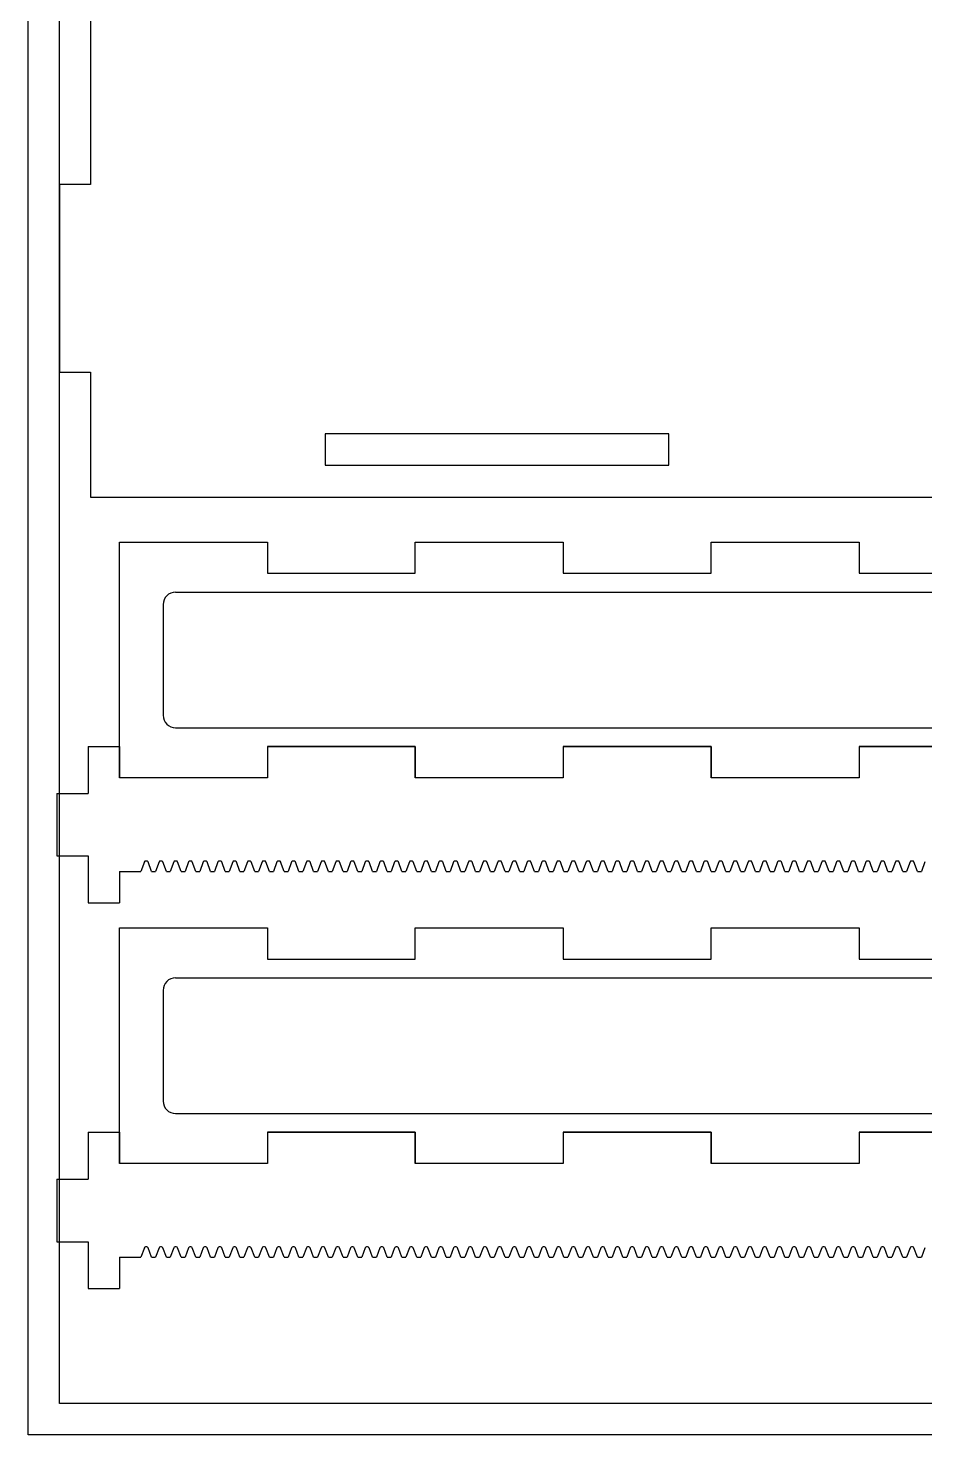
# Model space of a CAD drawing. Header units: millimetres. Extents: x 25309 to 26209, y 213925 to 214828.
# Drawn here: x 25308.6 to 25452, y 213924.8 to 214149.8 of the extents above; entities that cross this region are included whole.
import ezdxf

# ---------------------------------------------------------------- set-up
doc = ezdxf.new("R2010")
doc.units = ezdxf.units.MM

msp = doc.modelspace()

# ---------------------------------------------------------------- linework, layer by layer
at = {"color": 242, "linetype": 'Continuous', "lineweight": 25}
for p, q in [((25318.56, 214169.78), (25318.56, 214124.78)), ((25318.56, 214124.78), (25313.56, 214124.78)), ((25313.56, 214124.78), (25313.56, 214094.78)), ((25313.56, 214094.78), (25318.56, 214094.78)), ((25318.56, 214094.78), (25318.56, 214074.78)), ((25356.06, 214084.88), (25356.06, 214079.88)), ((25411.06, 214084.88), (25356.06, 214084.88)), ((25411.06, 214079.88), (25411.06, 214084.88)), ((25356.06, 214079.88), (25411.06, 214079.88)), ((25318.56, 214074.78), (25558.56, 214074.78)), ((25323.16, 214067.58), (25346.83, 214067.58)), ((25323.16, 214029.88), (25323.16, 214067.58)), ((25346.83, 214067.58), (25346.83, 214062.58)), ((25370.49, 214067.58), (25394.16, 214067.58)), ((25370.49, 214062.58), (25370.49, 214067.58)), ((25394.16, 214067.58), (25394.16, 214062.58)), ((25417.83, 214067.58), (25441.49, 214067.58)), ((25417.83, 214062.58), (25417.83, 214067.58)), ((25441.49, 214067.58), (25441.49, 214062.58)), ((25346.83, 214062.58), (25370.49, 214062.58)), ((25394.16, 214062.58), (25417.83, 214062.58)), ((25441.49, 214062.58), (25465.16, 214062.58)), ((25332.16, 214059.58), (25574.1, 214059.58)), ((25330.16, 214057.58), (25330.16, 214039.88)), ((25332.16, 214037.88), (25574.1, 214037.88)), ((25318.16, 214034.88), (25318.16, 214027.38)), ((25318.16, 214034.88), (25323.16, 214034.88)), ((25323.16, 214034.88), (25323.16, 214029.88)), ((25346.83, 214034.88), (25346.83, 214029.88)), ((25370.49, 214034.88), (25346.83, 214034.88)), ((25346.83, 214034.88), (25346.83, 214029.88)), ((25346.83, 214034.88), (25370.49, 214034.88)), ((25370.49, 214034.88), (25370.49, 214029.88)), ((25370.49, 214029.88), (25370.49, 214034.88)), ((25394.16, 214034.88), (25394.16, 214029.88)), ((25417.83, 214034.88), (25394.16, 214034.88)), ((25394.16, 214034.88), (25394.16, 214029.88)), ((25394.16, 214034.88), (25417.83, 214034.88)), ((25417.83, 214034.88), (25417.83, 214029.88)), ((25417.83, 214029.88), (25417.83, 214034.88)), ((25441.49, 214034.88), (25441.49, 214029.88)), ((25465.16, 214034.88), (25441.49, 214034.88)), ((25441.49, 214034.88), (25441.49, 214029.88)), ((25441.49, 214034.88), (25465.16, 214034.88)), ((25346.83, 214029.88), (25323.16, 214029.88)), ((25346.83, 214029.88), (25323.16, 214029.88)), ((25394.16, 214029.88), (25370.49, 214029.88)), ((25394.16, 214029.88), (25370.49, 214029.88)), ((25441.49, 214029.88), (25417.83, 214029.88)), ((25441.49, 214029.88), (25417.83, 214029.88)), ((25313.16, 214027.38), (25313.16, 214017.38)), ((25313.16, 214027.38), (25318.16, 214027.38)), ((25313.16, 214017.38), (25318.16, 214017.38)), ((25318.16, 214017.38), (25318.16, 214009.88)), ((25327.15, 214016.41), (25326.59, 214014.88)), ((25327.54, 214016.56), (25327.36, 214016.56)), ((25328.31, 214014.88), (25327.75, 214016.41)), ((25329.51, 214016.41), (25328.94, 214014.88)), ((25329.9, 214016.56), (25329.72, 214016.56)), ((25330.67, 214014.88), (25330.11, 214016.41)), ((25331.86, 214016.41), (25331.3, 214014.88)), ((25332.25, 214016.56), (25332.07, 214016.56)), ((25333.03, 214014.88), (25332.46, 214016.41)), ((25334.22, 214016.41), (25333.66, 214014.88)), ((25334.61, 214016.56), (25334.43, 214016.56)), ((25335.38, 214014.88), (25334.82, 214016.41)), ((25336.57, 214016.41), (25336.01, 214014.88)), ((25336.97, 214016.56), (25336.79, 214016.56)), ((25337.74, 214014.88), (25337.18, 214016.41)), ((25338.93, 214016.41), (25338.37, 214014.88)), ((25339.32, 214016.56), (25339.14, 214016.56)), ((25340.09, 214014.88), (25339.53, 214016.41)), ((25341.29, 214016.41), (25340.73, 214014.88)), ((25341.68, 214016.56), (25341.5, 214016.56)), ((25342.45, 214014.88), (25341.89, 214016.41)), ((25343.64, 214016.41), (25343.08, 214014.88)), ((25344.03, 214016.56), (25343.85, 214016.56)), ((25344.81, 214014.88), (25344.25, 214016.41)), ((25346, 214016.41), (25345.44, 214014.88)), ((25346.39, 214016.56), (25346.21, 214016.56)), ((25347.16, 214014.88), (25346.6, 214016.41)), ((25348.35, 214016.41), (25347.79, 214014.88)), ((25348.75, 214016.56), (25348.57, 214016.56)), ((25349.52, 214014.88), (25348.96, 214016.41)), ((25350.71, 214016.41), (25350.15, 214014.88)), ((25351.1, 214016.56), (25350.92, 214016.56)), ((25351.87, 214014.88), (25351.31, 214016.41)), ((25353.07, 214016.41), (25352.51, 214014.88)), ((25353.46, 214016.56), (25353.28, 214016.56)), ((25354.23, 214014.88), (25353.67, 214016.41)), ((25355.42, 214016.41), (25354.86, 214014.88)), ((25355.82, 214016.56), (25355.63, 214016.56)), ((25356.59, 214014.88), (25356.03, 214016.41)), ((25357.78, 214016.41), (25357.22, 214014.88)), ((25358.17, 214016.56), (25357.99, 214016.56)), ((25358.94, 214014.88), (25358.38, 214016.41)), ((25360.14, 214016.41), (25359.58, 214014.88)), ((25360.53, 214016.56), (25360.35, 214016.56)), ((25361.3, 214014.88), (25360.74, 214016.41)), ((25362.49, 214016.41), (25361.93, 214014.88)), ((25362.88, 214016.56), (25362.7, 214016.56)), ((25363.66, 214014.88), (25363.1, 214016.41)), ((25364.85, 214016.41), (25364.29, 214014.88)), ((25365.24, 214016.56), (25365.06, 214016.56)), ((25366.01, 214014.88), (25365.45, 214016.41)), ((25367.2, 214016.41), (25366.64, 214014.88)), ((25367.6, 214016.56), (25367.42, 214016.56)), ((25368.37, 214014.88), (25367.81, 214016.41)), ((25369.56, 214016.41), (25369, 214014.88)), ((25369.95, 214016.56), (25369.77, 214016.56)), ((25370.72, 214014.88), (25370.16, 214016.41)), ((25371.92, 214016.41), (25371.36, 214014.88)), ((25372.31, 214016.56), (25372.13, 214016.56)), ((25373.08, 214014.88), (25372.52, 214016.41)), ((25374.27, 214016.41), (25373.71, 214014.88)), ((25374.66, 214016.56), (25374.48, 214016.56)), ((25375.44, 214014.88), (25374.88, 214016.41)), ((25376.63, 214016.41), (25376.07, 214014.88)), ((25377.02, 214016.56), (25376.84, 214016.56)), ((25377.79, 214014.88), (25377.23, 214016.41)), ((25378.99, 214016.41), (25378.42, 214014.88)), ((25379.38, 214016.56), (25379.2, 214016.56)), ((25380.15, 214014.88), (25379.59, 214016.41)), ((25381.34, 214016.41), (25380.78, 214014.88)), ((25381.73, 214016.56), (25381.55, 214016.56)), ((25382.51, 214014.88), (25381.94, 214016.41)), ((25383.7, 214016.41), (25383.14, 214014.88)), ((25384.09, 214016.56), (25383.91, 214016.56)), ((25384.86, 214014.88), (25384.3, 214016.41)), ((25386.05, 214016.41), (25385.49, 214014.88)), ((25386.45, 214016.56), (25386.27, 214016.56)), ((25387.22, 214014.88), (25386.66, 214016.41)), ((25388.41, 214016.41), (25387.85, 214014.88)), ((25388.8, 214016.56), (25388.62, 214016.56)), ((25389.57, 214014.88), (25389.01, 214016.41)), ((25390.77, 214016.41), (25390.21, 214014.88)), ((25391.16, 214016.56), (25390.98, 214016.56)), ((25391.93, 214014.88), (25391.37, 214016.41)), ((25393.12, 214016.41), (25392.56, 214014.88)), ((25393.51, 214016.56), (25393.33, 214016.56)), ((25394.29, 214014.88), (25393.73, 214016.41)), ((25395.48, 214016.41), (25394.92, 214014.88)), ((25395.87, 214016.56), (25395.69, 214016.56)), ((25396.64, 214014.88), (25396.08, 214016.41)), ((25397.83, 214016.41), (25397.27, 214014.88)), ((25398.23, 214016.56), (25398.05, 214016.56)), ((25399, 214014.88), (25398.44, 214016.41)), ((25400.19, 214016.41), (25399.63, 214014.88)), ((25400.58, 214016.56), (25400.4, 214016.56)), ((25401.35, 214014.88), (25400.79, 214016.41)), ((25402.55, 214016.41), (25401.99, 214014.88)), ((25402.94, 214016.56), (25402.76, 214016.56)), ((25403.71, 214014.88), (25403.15, 214016.41)), ((25404.9, 214016.41), (25404.34, 214014.88)), ((25405.3, 214016.56), (25405.11, 214016.56)), ((25406.07, 214014.88), (25405.51, 214016.41)), ((25407.26, 214016.41), (25406.7, 214014.88)), ((25407.65, 214016.56), (25407.47, 214016.56)), ((25408.42, 214014.88), (25407.86, 214016.41)), ((25409.62, 214016.41), (25409.06, 214014.88)), ((25410.01, 214016.56), (25409.83, 214016.56)), ((25410.78, 214014.88), (25410.22, 214016.41)), ((25411.97, 214016.41), (25411.41, 214014.88)), ((25412.36, 214016.56), (25412.18, 214016.56)), ((25413.14, 214014.88), (25412.58, 214016.41)), ((25414.33, 214016.41), (25413.77, 214014.88)), ((25414.72, 214016.56), (25414.54, 214016.56)), ((25415.49, 214014.88), (25414.93, 214016.41)), ((25416.68, 214016.41), (25416.12, 214014.88)), ((25417.08, 214016.56), (25416.9, 214016.56)), ((25417.85, 214014.88), (25417.29, 214016.41)), ((25419.04, 214016.41), (25418.48, 214014.88)), ((25419.43, 214016.56), (25419.25, 214016.56)), ((25420.2, 214014.88), (25419.64, 214016.41)), ((25421.4, 214016.41), (25420.84, 214014.88)), ((25421.79, 214016.56), (25421.61, 214016.56)), ((25422.56, 214014.88), (25422, 214016.41)), ((25423.75, 214016.41), (25423.19, 214014.88)), ((25424.14, 214016.56), (25423.96, 214016.56)), ((25424.92, 214014.88), (25424.36, 214016.41)), ((25426.11, 214016.41), (25425.55, 214014.88)), ((25426.5, 214016.56), (25426.32, 214016.56)), ((25427.27, 214014.88), (25426.71, 214016.41)), ((25428.47, 214016.41), (25427.91, 214014.88)), ((25428.86, 214016.56), (25428.68, 214016.56)), ((25429.63, 214014.88), (25429.07, 214016.41)), ((25430.82, 214016.41), (25430.26, 214014.88)), ((25431.21, 214016.56), (25431.03, 214016.56)), ((25431.99, 214014.88), (25431.42, 214016.41)), ((25433.18, 214016.41), (25432.62, 214014.88)), ((25433.57, 214016.56), (25433.39, 214016.56)), ((25434.34, 214014.88), (25433.78, 214016.41)), ((25435.53, 214016.41), (25434.97, 214014.88)), ((25435.93, 214016.56), (25435.75, 214016.56)), ((25436.7, 214014.88), (25436.14, 214016.41)), ((25437.89, 214016.41), (25437.33, 214014.88)), ((25438.28, 214016.56), (25438.1, 214016.56)), ((25439.05, 214014.88), (25438.49, 214016.41)), ((25440.25, 214016.41), (25439.69, 214014.88)), ((25440.64, 214016.56), (25440.46, 214016.56)), ((25441.41, 214014.88), (25440.85, 214016.41)), ((25442.6, 214016.41), (25442.04, 214014.88)), ((25442.99, 214016.56), (25442.81, 214016.56)), ((25443.77, 214014.88), (25443.21, 214016.41)), ((25444.96, 214016.41), (25444.4, 214014.88)), ((25445.35, 214016.56), (25445.17, 214016.56)), ((25446.12, 214014.88), (25445.56, 214016.41)), ((25447.31, 214016.41), (25446.75, 214014.88)), ((25447.71, 214016.56), (25447.53, 214016.56)), ((25448.48, 214014.88), (25447.92, 214016.41)), ((25449.67, 214016.41), (25449.11, 214014.88)), ((25450.06, 214016.56), (25449.88, 214016.56)), ((25450.83, 214014.88), (25450.27, 214016.41)), ((25452.03, 214016.41), (25451.47, 214014.88)), ((25323.16, 214014.88), (25326.59, 214014.88)), ((25323.16, 214014.88), (25323.16, 214009.88)), ((25328.31, 214014.88), (25328.94, 214014.88)), ((25330.67, 214014.88), (25331.3, 214014.88)), ((25333.03, 214014.88), (25333.66, 214014.88)), ((25335.38, 214014.88), (25336.01, 214014.88)), ((25337.74, 214014.88), (25338.37, 214014.88)), ((25340.09, 214014.88), (25340.73, 214014.88)), ((25342.45, 214014.88), (25343.08, 214014.88)), ((25344.81, 214014.88), (25345.44, 214014.88)), ((25347.16, 214014.88), (25347.79, 214014.88)), ((25349.52, 214014.88), (25350.15, 214014.88)), ((25351.87, 214014.88), (25352.51, 214014.88)), ((25354.23, 214014.88), (25354.86, 214014.88)), ((25356.59, 214014.88), (25357.22, 214014.88)), ((25358.94, 214014.88), (25359.58, 214014.88)), ((25361.3, 214014.88), (25361.93, 214014.88)), ((25363.66, 214014.88), (25364.29, 214014.88)), ((25366.01, 214014.88), (25366.64, 214014.88)), ((25368.37, 214014.88), (25369, 214014.88)), ((25370.72, 214014.88), (25371.36, 214014.88)), ((25373.08, 214014.88), (25373.71, 214014.88)), ((25375.44, 214014.88), (25376.07, 214014.88)), ((25377.79, 214014.88), (25378.42, 214014.88)), ((25380.15, 214014.88), (25380.78, 214014.88)), ((25382.51, 214014.88), (25383.14, 214014.88)), ((25384.86, 214014.88), (25385.49, 214014.88)), ((25387.22, 214014.88), (25387.85, 214014.88)), ((25389.57, 214014.88), (25390.21, 214014.88)), ((25391.93, 214014.88), (25392.56, 214014.88)), ((25394.29, 214014.88), (25394.92, 214014.88)), ((25396.64, 214014.88), (25397.27, 214014.88)), ((25399, 214014.88), (25399.63, 214014.88)), ((25401.35, 214014.88), (25401.99, 214014.88)), ((25403.71, 214014.88), (25404.34, 214014.88)), ((25406.07, 214014.88), (25406.7, 214014.88)), ((25408.42, 214014.88), (25409.06, 214014.88)), ((25410.78, 214014.88), (25411.41, 214014.88)), ((25413.14, 214014.88), (25413.77, 214014.88)), ((25415.49, 214014.88), (25416.12, 214014.88)), ((25417.85, 214014.88), (25418.48, 214014.88)), ((25420.2, 214014.88), (25420.84, 214014.88)), ((25422.56, 214014.88), (25423.19, 214014.88)), ((25424.92, 214014.88), (25425.55, 214014.88)), ((25427.27, 214014.88), (25427.91, 214014.88)), ((25429.63, 214014.88), (25430.26, 214014.88)), ((25431.99, 214014.88), (25432.62, 214014.88)), ((25434.34, 214014.88), (25434.97, 214014.88)), ((25436.7, 214014.88), (25437.33, 214014.88)), ((25439.05, 214014.88), (25439.69, 214014.88)), ((25441.41, 214014.88), (25442.04, 214014.88)), ((25443.77, 214014.88), (25444.4, 214014.88)), ((25446.12, 214014.88), (25446.75, 214014.88)), ((25448.48, 214014.88), (25449.11, 214014.88)), ((25450.83, 214014.88), (25451.47, 214014.88)), ((25318.16, 214009.88), (25323.16, 214009.88)), ((25323.16, 214005.88), (25346.83, 214005.88)), ((25323.16, 213968.18), (25323.16, 214005.88)), ((25346.83, 214005.88), (25346.83, 214000.88)), ((25370.49, 214005.88), (25394.16, 214005.88)), ((25370.49, 214000.88), (25370.49, 214005.88)), ((25394.16, 214005.88), (25394.16, 214000.88)), ((25417.83, 214005.88), (25441.49, 214005.88)), ((25417.83, 214000.88), (25417.83, 214005.88)), ((25441.49, 214005.88), (25441.49, 214000.88)), ((25346.83, 214000.88), (25370.49, 214000.88)), ((25394.16, 214000.88), (25417.83, 214000.88)), ((25441.49, 214000.88), (25465.16, 214000.88)), ((25332.16, 213997.88), (25574.1, 213997.88)), ((25330.16, 213995.88), (25330.16, 213978.18)), ((25332.16, 213976.18), (25574.1, 213976.18)), ((25318.16, 213973.18), (25318.16, 213965.68)), ((25318.16, 213973.18), (25323.16, 213973.18)), ((25323.16, 213973.18), (25323.16, 213968.18)), ((25346.83, 213973.18), (25346.83, 213968.18)), ((25370.49, 213973.18), (25346.83, 213973.18)), ((25346.83, 213973.18), (25346.83, 213968.18)), ((25346.83, 213973.18), (25370.49, 213973.18)), ((25370.49, 213973.18), (25370.49, 213968.18)), ((25370.49, 213968.18), (25370.49, 213973.18)), ((25394.16, 213973.18), (25394.16, 213968.18)), ((25417.83, 213973.18), (25394.16, 213973.18)), ((25394.16, 213973.18), (25394.16, 213968.18)), ((25394.16, 213973.18), (25417.83, 213973.18)), ((25417.83, 213973.18), (25417.83, 213968.18)), ((25417.83, 213968.18), (25417.83, 213973.18)), ((25441.49, 213973.18), (25441.49, 213968.18)), ((25465.16, 213973.18), (25441.49, 213973.18)), ((25441.49, 213973.18), (25441.49, 213968.18)), ((25441.49, 213973.18), (25465.16, 213973.18)), ((25346.83, 213968.18), (25323.16, 213968.18)), ((25346.83, 213968.18), (25323.16, 213968.18)), ((25394.16, 213968.18), (25370.49, 213968.18)), ((25394.16, 213968.18), (25370.49, 213968.18)), ((25441.49, 213968.18), (25417.83, 213968.18)), ((25441.49, 213968.18), (25417.83, 213968.18)), ((25313.16, 213965.68), (25313.16, 213955.68)), ((25313.16, 213965.68), (25318.16, 213965.68)), ((25313.16, 213955.68), (25318.16, 213955.68)), ((25318.16, 213955.68), (25318.16, 213948.18)), ((25327.54, 213954.86), (25327.36, 213954.86)), ((25329.9, 213954.86), (25329.72, 213954.86)), ((25332.25, 213954.86), (25332.07, 213954.86)), ((25334.61, 213954.86), (25334.43, 213954.86)), ((25336.97, 213954.86), (25336.79, 213954.86)), ((25339.32, 213954.86), (25339.14, 213954.86)), ((25341.68, 213954.86), (25341.5, 213954.86)), ((25344.03, 213954.86), (25343.85, 213954.86)), ((25346.39, 213954.86), (25346.21, 213954.86)), ((25348.75, 213954.86), (25348.57, 213954.86)), ((25351.1, 213954.86), (25350.92, 213954.86)), ((25353.46, 213954.86), (25353.28, 213954.86)), ((25355.82, 213954.86), (25355.63, 213954.86)), ((25358.17, 213954.86), (25357.99, 213954.86)), ((25360.53, 213954.86), (25360.35, 213954.86)), ((25362.88, 213954.86), (25362.7, 213954.86)), ((25365.24, 213954.86), (25365.06, 213954.86)), ((25367.6, 213954.86), (25367.42, 213954.86)), ((25369.95, 213954.86), (25369.77, 213954.86)), ((25372.31, 213954.86), (25372.13, 213954.86)), ((25374.66, 213954.86), (25374.48, 213954.86)), ((25377.02, 213954.86), (25376.84, 213954.86)), ((25379.38, 213954.86), (25379.2, 213954.86)), ((25381.73, 213954.86), (25381.55, 213954.86)), ((25384.09, 213954.86), (25383.91, 213954.86)), ((25386.45, 213954.86), (25386.27, 213954.86)), ((25388.8, 213954.86), (25388.62, 213954.86)), ((25391.16, 213954.86), (25390.98, 213954.86)), ((25393.51, 213954.86), (25393.33, 213954.86)), ((25395.87, 213954.86), (25395.69, 213954.86)), ((25398.23, 213954.86), (25398.05, 213954.86)), ((25400.58, 213954.86), (25400.4, 213954.86)), ((25402.94, 213954.86), (25402.76, 213954.86)), ((25405.3, 213954.86), (25405.11, 213954.86)), ((25407.65, 213954.86), (25407.47, 213954.86)), ((25410.01, 213954.86), (25409.83, 213954.86)), ((25412.36, 213954.86), (25412.18, 213954.86)), ((25414.72, 213954.86), (25414.54, 213954.86)), ((25417.08, 213954.86), (25416.9, 213954.86)), ((25419.43, 213954.86), (25419.25, 213954.86)), ((25421.79, 213954.86), (25421.61, 213954.86)), ((25424.14, 213954.86), (25423.96, 213954.86)), ((25426.5, 213954.86), (25426.32, 213954.86)), ((25428.86, 213954.86), (25428.68, 213954.86)), ((25431.21, 213954.86), (25431.03, 213954.86)), ((25433.57, 213954.86), (25433.39, 213954.86)), ((25435.93, 213954.86), (25435.75, 213954.86)), ((25438.28, 213954.86), (25438.1, 213954.86)), ((25440.64, 213954.86), (25440.46, 213954.86)), ((25442.99, 213954.86), (25442.81, 213954.86)), ((25445.35, 213954.86), (25445.17, 213954.86)), ((25447.71, 213954.86), (25447.53, 213954.86)), ((25450.06, 213954.86), (25449.88, 213954.86)), ((25323.16, 213953.18), (25326.59, 213953.18)), ((25323.16, 213953.18), (25323.16, 213948.18)), ((25327.15, 213954.71), (25326.59, 213953.18)), ((25328.31, 213953.18), (25327.75, 213954.71)), ((25328.31, 213953.18), (25328.94, 213953.18)), ((25329.51, 213954.71), (25328.94, 213953.18)), ((25330.67, 213953.18), (25330.11, 213954.71)), ((25330.67, 213953.18), (25331.3, 213953.18)), ((25331.86, 213954.71), (25331.3, 213953.18)), ((25333.03, 213953.18), (25332.46, 213954.71)), ((25333.03, 213953.18), (25333.66, 213953.18)), ((25334.22, 213954.71), (25333.66, 213953.18)), ((25335.38, 213953.18), (25334.82, 213954.71)), ((25335.38, 213953.18), (25336.01, 213953.18)), ((25336.57, 213954.71), (25336.01, 213953.18)), ((25337.74, 213953.18), (25337.18, 213954.71)), ((25337.74, 213953.18), (25338.37, 213953.18)), ((25338.93, 213954.71), (25338.37, 213953.18)), ((25340.09, 213953.18), (25339.53, 213954.71)), ((25340.09, 213953.18), (25340.73, 213953.18)), ((25341.29, 213954.71), (25340.73, 213953.18)), ((25342.45, 213953.18), (25341.89, 213954.71)), ((25342.45, 213953.18), (25343.08, 213953.18)), ((25343.64, 213954.71), (25343.08, 213953.18)), ((25344.81, 213953.18), (25344.25, 213954.71)), ((25344.81, 213953.18), (25345.44, 213953.18)), ((25346, 213954.71), (25345.44, 213953.18)), ((25347.16, 213953.18), (25346.6, 213954.71)), ((25347.16, 213953.18), (25347.79, 213953.18)), ((25348.35, 213954.71), (25347.79, 213953.18)), ((25349.52, 213953.18), (25348.96, 213954.71)), ((25349.52, 213953.18), (25350.15, 213953.18)), ((25350.71, 213954.71), (25350.15, 213953.18)), ((25351.87, 213953.18), (25351.31, 213954.71)), ((25351.87, 213953.18), (25352.51, 213953.18)), ((25353.07, 213954.71), (25352.51, 213953.18)), ((25354.23, 213953.18), (25353.67, 213954.71)), ((25354.23, 213953.18), (25354.86, 213953.18)), ((25355.42, 213954.71), (25354.86, 213953.18)), ((25356.59, 213953.18), (25356.03, 213954.71)), ((25356.59, 213953.18), (25357.22, 213953.18)), ((25357.78, 213954.71), (25357.22, 213953.18)), ((25358.94, 213953.18), (25358.38, 213954.71)), ((25358.94, 213953.18), (25359.58, 213953.18)), ((25360.14, 213954.71), (25359.58, 213953.18)), ((25361.3, 213953.18), (25360.74, 213954.71)), ((25361.3, 213953.18), (25361.93, 213953.18)), ((25362.49, 213954.71), (25361.93, 213953.18)), ((25363.66, 213953.18), (25363.1, 213954.71)), ((25363.66, 213953.18), (25364.29, 213953.18)), ((25364.85, 213954.71), (25364.29, 213953.18)), ((25366.01, 213953.18), (25365.45, 213954.71)), ((25366.01, 213953.18), (25366.64, 213953.18)), ((25367.2, 213954.71), (25366.64, 213953.18)), ((25368.37, 213953.18), (25367.81, 213954.71)), ((25368.37, 213953.18), (25369, 213953.18)), ((25369.56, 213954.71), (25369, 213953.18)), ((25370.72, 213953.18), (25370.16, 213954.71)), ((25370.72, 213953.18), (25371.36, 213953.18)), ((25371.92, 213954.71), (25371.36, 213953.18)), ((25373.08, 213953.18), (25372.52, 213954.71)), ((25373.08, 213953.18), (25373.71, 213953.18)), ((25374.27, 213954.71), (25373.71, 213953.18)), ((25375.44, 213953.18), (25374.88, 213954.71)), ((25375.44, 213953.18), (25376.07, 213953.18)), ((25376.63, 213954.71), (25376.07, 213953.18)), ((25377.79, 213953.18), (25377.23, 213954.71)), ((25377.79, 213953.18), (25378.42, 213953.18)), ((25378.99, 213954.71), (25378.42, 213953.18)), ((25380.15, 213953.18), (25379.59, 213954.71)), ((25380.15, 213953.18), (25380.78, 213953.18)), ((25381.34, 213954.71), (25380.78, 213953.18)), ((25382.51, 213953.18), (25381.94, 213954.71)), ((25382.51, 213953.18), (25383.14, 213953.18)), ((25383.7, 213954.71), (25383.14, 213953.18)), ((25384.86, 213953.18), (25384.3, 213954.71)), ((25384.86, 213953.18), (25385.49, 213953.18)), ((25386.05, 213954.71), (25385.49, 213953.18)), ((25387.22, 213953.18), (25386.66, 213954.71)), ((25387.22, 213953.18), (25387.85, 213953.18)), ((25388.41, 213954.71), (25387.85, 213953.18)), ((25389.57, 213953.18), (25389.01, 213954.71)), ((25389.57, 213953.18), (25390.21, 213953.18)), ((25390.77, 213954.71), (25390.21, 213953.18)), ((25391.93, 213953.18), (25391.37, 213954.71)), ((25391.93, 213953.18), (25392.56, 213953.18)), ((25393.12, 213954.71), (25392.56, 213953.18)), ((25394.29, 213953.18), (25393.73, 213954.71)), ((25394.29, 213953.18), (25394.92, 213953.18)), ((25395.48, 213954.71), (25394.92, 213953.18)), ((25396.64, 213953.18), (25396.08, 213954.71)), ((25396.64, 213953.18), (25397.27, 213953.18)), ((25397.83, 213954.71), (25397.27, 213953.18)), ((25399, 213953.18), (25398.44, 213954.71)), ((25399, 213953.18), (25399.63, 213953.18)), ((25400.19, 213954.71), (25399.63, 213953.18)), ((25401.35, 213953.18), (25400.79, 213954.71)), ((25401.35, 213953.18), (25401.99, 213953.18)), ((25402.55, 213954.71), (25401.99, 213953.18)), ((25403.71, 213953.18), (25403.15, 213954.71)), ((25403.71, 213953.18), (25404.34, 213953.18)), ((25404.9, 213954.71), (25404.34, 213953.18)), ((25406.07, 213953.18), (25405.51, 213954.71)), ((25406.07, 213953.18), (25406.7, 213953.18)), ((25407.26, 213954.71), (25406.7, 213953.18)), ((25408.42, 213953.18), (25407.86, 213954.71)), ((25408.42, 213953.18), (25409.06, 213953.18)), ((25409.62, 213954.71), (25409.06, 213953.18)), ((25410.78, 213953.18), (25410.22, 213954.71)), ((25410.78, 213953.18), (25411.41, 213953.18)), ((25411.97, 213954.71), (25411.41, 213953.18)), ((25413.14, 213953.18), (25412.58, 213954.71)), ((25413.14, 213953.18), (25413.77, 213953.18)), ((25414.33, 213954.71), (25413.77, 213953.18)), ((25415.49, 213953.18), (25414.93, 213954.71)), ((25415.49, 213953.18), (25416.12, 213953.18)), ((25416.68, 213954.71), (25416.12, 213953.18)), ((25417.85, 213953.18), (25417.29, 213954.71)), ((25417.85, 213953.18), (25418.48, 213953.18)), ((25419.04, 213954.71), (25418.48, 213953.18)), ((25420.2, 213953.18), (25419.64, 213954.71)), ((25420.2, 213953.18), (25420.84, 213953.18)), ((25421.4, 213954.71), (25420.84, 213953.18)), ((25422.56, 213953.18), (25422, 213954.71)), ((25422.56, 213953.18), (25423.19, 213953.18)), ((25423.75, 213954.71), (25423.19, 213953.18)), ((25424.92, 213953.18), (25424.36, 213954.71)), ((25424.92, 213953.18), (25425.55, 213953.18)), ((25426.11, 213954.71), (25425.55, 213953.18)), ((25427.27, 213953.18), (25426.71, 213954.71)), ((25427.27, 213953.18), (25427.91, 213953.18)), ((25428.47, 213954.71), (25427.91, 213953.18)), ((25429.63, 213953.18), (25429.07, 213954.71)), ((25429.63, 213953.18), (25430.26, 213953.18)), ((25430.82, 213954.71), (25430.26, 213953.18)), ((25431.99, 213953.18), (25431.42, 213954.71)), ((25431.99, 213953.18), (25432.62, 213953.18)), ((25433.18, 213954.71), (25432.62, 213953.18)), ((25434.34, 213953.18), (25433.78, 213954.71)), ((25434.34, 213953.18), (25434.97, 213953.18)), ((25435.53, 213954.71), (25434.97, 213953.18)), ((25436.7, 213953.18), (25436.14, 213954.71)), ((25436.7, 213953.18), (25437.33, 213953.18)), ((25437.89, 213954.71), (25437.33, 213953.18)), ((25439.05, 213953.18), (25438.49, 213954.71)), ((25439.05, 213953.18), (25439.69, 213953.18)), ((25440.25, 213954.71), (25439.69, 213953.18)), ((25441.41, 213953.18), (25440.85, 213954.71)), ((25441.41, 213953.18), (25442.04, 213953.18)), ((25442.6, 213954.71), (25442.04, 213953.18)), ((25443.77, 213953.18), (25443.21, 213954.71)), ((25443.77, 213953.18), (25444.4, 213953.18)), ((25444.96, 213954.71), (25444.4, 213953.18)), ((25446.12, 213953.18), (25445.56, 213954.71)), ((25446.12, 213953.18), (25446.75, 213953.18)), ((25447.31, 213954.71), (25446.75, 213953.18)), ((25448.48, 213953.18), (25447.92, 213954.71)), ((25448.48, 213953.18), (25449.11, 213953.18)), ((25449.67, 213954.71), (25449.11, 213953.18)), ((25450.83, 213953.18), (25450.27, 213954.71)), ((25450.83, 213953.18), (25451.47, 213953.18)), ((25452.03, 213954.71), (25451.47, 213953.18)), ((25318.16, 213948.18), (25323.16, 213948.18))]:
    msp.add_line(p, q, dxfattribs=at)
at = {"color": 30}
msp.add_lwpolyline([(25308.56, 214374.78), (26208.56, 214374.78), (26208.56, 213924.78), (25308.56, 213924.78)], close=True, dxfattribs=at)
msp.add_lwpolyline([(25313.56, 214369.78), (26203.56, 214369.78), (26203.56, 213929.78), (25313.56, 213929.78)], close=True)
at = {"color": 242, "linetype": 'Continuous', "lineweight": 25}
for centre, radius, start, end in [((25332.16, 214057.58), 2, 90, 180), ((25332.16, 214039.88), 2, 180, 270), ((25327.36, 214016.34), 0.225, 90, 160), ((25327.54, 214016.34), 0.225, 20, 90), ((25329.72, 214016.34), 0.225, 90, 160), ((25329.9, 214016.34), 0.225, 20, 90), ((25332.07, 214016.34), 0.225, 90, 160), ((25332.25, 214016.34), 0.225, 20, 90), ((25334.43, 214016.34), 0.225, 90, 160), ((25334.61, 214016.34), 0.225, 20, 90), ((25336.79, 214016.34), 0.225, 90, 160), ((25336.97, 214016.34), 0.225, 20, 90), ((25339.14, 214016.34), 0.225, 90, 160), ((25339.32, 214016.34), 0.225, 20, 90), ((25341.5, 214016.34), 0.225, 90, 160), ((25341.68, 214016.34), 0.225, 20, 90), ((25343.85, 214016.34), 0.225, 90, 160), ((25344.03, 214016.34), 0.225, 20, 90), ((25346.21, 214016.34), 0.225, 90, 160), ((25346.39, 214016.34), 0.225, 20, 90), ((25348.57, 214016.34), 0.225, 90, 160), ((25348.75, 214016.34), 0.225, 20, 90), ((25350.92, 214016.34), 0.225, 90, 160), ((25351.1, 214016.34), 0.225, 20, 90), ((25353.28, 214016.34), 0.225, 90, 160), ((25353.46, 214016.34), 0.225, 20, 90), ((25355.63, 214016.34), 0.225, 90, 160), ((25355.82, 214016.34), 0.225, 20, 90), ((25357.99, 214016.34), 0.225, 90, 160), ((25358.17, 214016.34), 0.225, 20, 90), ((25360.35, 214016.34), 0.225, 90, 160), ((25360.53, 214016.34), 0.225, 20, 90), ((25362.7, 214016.34), 0.225, 90, 160), ((25362.88, 214016.34), 0.225, 20, 90), ((25365.06, 214016.34), 0.225, 90, 160), ((25365.24, 214016.34), 0.225, 20, 90), ((25367.42, 214016.34), 0.225, 90, 160), ((25367.6, 214016.34), 0.225, 20, 90), ((25369.77, 214016.34), 0.225, 90, 160), ((25369.95, 214016.34), 0.225, 20, 90), ((25372.13, 214016.34), 0.225, 90, 160), ((25372.31, 214016.34), 0.225, 20, 90), ((25374.48, 214016.34), 0.225, 90, 160), ((25374.66, 214016.34), 0.225, 20, 90), ((25376.84, 214016.34), 0.225, 90, 160), ((25377.02, 214016.34), 0.225, 20, 90), ((25379.2, 214016.34), 0.225, 90, 160), ((25379.38, 214016.34), 0.225, 20, 90), ((25381.55, 214016.34), 0.225, 90, 160), ((25381.73, 214016.34), 0.225, 20, 90), ((25383.91, 214016.34), 0.225, 90, 160), ((25384.09, 214016.34), 0.225, 20, 90), ((25386.27, 214016.34), 0.225, 90, 160), ((25386.45, 214016.34), 0.225, 20, 90), ((25388.62, 214016.34), 0.225, 90, 160), ((25388.8, 214016.34), 0.225, 20, 90), ((25390.98, 214016.34), 0.225, 90, 160), ((25391.16, 214016.34), 0.225, 20, 90), ((25393.33, 214016.34), 0.225, 90, 160), ((25393.51, 214016.34), 0.225, 20, 90), ((25395.69, 214016.34), 0.225, 90, 160), ((25395.87, 214016.34), 0.225, 20, 90), ((25398.05, 214016.34), 0.225, 90, 160), ((25398.23, 214016.34), 0.225, 20, 90), ((25400.4, 214016.34), 0.225, 90, 160), ((25400.58, 214016.34), 0.225, 20, 90), ((25402.76, 214016.34), 0.225, 90, 160), ((25402.94, 214016.34), 0.225, 20, 90), ((25405.11, 214016.34), 0.225, 90, 160), ((25405.3, 214016.34), 0.225, 20, 90), ((25407.47, 214016.34), 0.225, 90, 160), ((25407.65, 214016.34), 0.225, 20, 90), ((25409.83, 214016.34), 0.225, 90, 160), ((25410.01, 214016.34), 0.225, 20, 90), ((25412.18, 214016.34), 0.225, 90, 160), ((25412.36, 214016.34), 0.225, 20, 90), ((25414.54, 214016.34), 0.225, 90, 160), ((25414.72, 214016.34), 0.225, 20, 90), ((25416.9, 214016.34), 0.225, 90, 160), ((25417.08, 214016.34), 0.225, 20, 90), ((25419.25, 214016.34), 0.225, 90, 160), ((25419.43, 214016.34), 0.225, 20, 90), ((25421.61, 214016.34), 0.225, 90, 160), ((25421.79, 214016.34), 0.225, 20, 90), ((25423.96, 214016.34), 0.225, 90, 160), ((25424.14, 214016.34), 0.225, 20, 90), ((25426.32, 214016.34), 0.225, 90, 160), ((25426.5, 214016.34), 0.225, 20, 90), ((25428.68, 214016.34), 0.225, 90, 160), ((25428.86, 214016.34), 0.225, 20, 90), ((25431.03, 214016.34), 0.225, 90, 160), ((25431.21, 214016.34), 0.225, 20, 90), ((25433.39, 214016.34), 0.225, 90, 160), ((25433.57, 214016.34), 0.225, 20, 90), ((25435.75, 214016.34), 0.225, 90, 160), ((25435.93, 214016.34), 0.225, 20, 90), ((25438.1, 214016.34), 0.225, 90, 160), ((25438.28, 214016.34), 0.225, 20, 90), ((25440.46, 214016.34), 0.225, 90, 160), ((25440.64, 214016.34), 0.225, 20, 90), ((25442.81, 214016.34), 0.225, 90, 160), ((25442.99, 214016.34), 0.225, 20, 90), ((25445.17, 214016.34), 0.225, 90, 160), ((25445.35, 214016.34), 0.225, 20, 90), ((25447.53, 214016.34), 0.225, 90, 160), ((25447.71, 214016.34), 0.225, 20, 90), ((25449.88, 214016.34), 0.225, 90, 160), ((25450.06, 214016.34), 0.225, 20, 90), ((25332.16, 213995.88), 2, 90, 180), ((25332.16, 213978.18), 2, 180, 270), ((25327.36, 213954.64), 0.225, 90, 160), ((25327.54, 213954.64), 0.225, 20, 90), ((25329.72, 213954.64), 0.225, 90, 160), ((25329.9, 213954.64), 0.225, 20, 90), ((25332.07, 213954.64), 0.225, 90, 160), ((25332.25, 213954.64), 0.225, 20, 90), ((25334.43, 213954.64), 0.225, 90, 160), ((25334.61, 213954.64), 0.225, 20, 90), ((25336.79, 213954.64), 0.225, 90, 160), ((25336.97, 213954.64), 0.225, 20, 90), ((25339.14, 213954.64), 0.225, 90, 160), ((25339.32, 213954.64), 0.225, 20, 90), ((25341.5, 213954.64), 0.225, 90, 160), ((25341.68, 213954.64), 0.225, 20, 90), ((25343.85, 213954.64), 0.225, 90, 160), ((25344.03, 213954.64), 0.225, 20, 90), ((25346.21, 213954.64), 0.225, 90, 160), ((25346.39, 213954.64), 0.225, 20, 90), ((25348.57, 213954.64), 0.225, 90, 160), ((25348.75, 213954.64), 0.225, 20, 90), ((25350.92, 213954.64), 0.225, 90, 160), ((25351.1, 213954.64), 0.225, 20, 90), ((25353.28, 213954.64), 0.225, 90, 160), ((25353.46, 213954.64), 0.225, 20, 90), ((25355.63, 213954.64), 0.225, 90, 160), ((25355.82, 213954.64), 0.225, 20, 90), ((25357.99, 213954.64), 0.225, 90, 160), ((25358.17, 213954.64), 0.225, 20, 90), ((25360.35, 213954.64), 0.225, 90, 160), ((25360.53, 213954.64), 0.225, 20, 90), ((25362.7, 213954.64), 0.225, 90, 160), ((25362.88, 213954.64), 0.225, 20, 90), ((25365.06, 213954.64), 0.225, 90, 160), ((25365.24, 213954.64), 0.225, 20, 90), ((25367.42, 213954.64), 0.225, 90, 160), ((25367.6, 213954.64), 0.225, 20, 90), ((25369.77, 213954.64), 0.225, 90, 160), ((25369.95, 213954.64), 0.225, 20, 90), ((25372.13, 213954.64), 0.225, 90, 160), ((25372.31, 213954.64), 0.225, 20, 90), ((25374.48, 213954.64), 0.225, 90, 160), ((25374.66, 213954.64), 0.225, 20, 90), ((25376.84, 213954.64), 0.225, 90, 160), ((25377.02, 213954.64), 0.225, 20, 90), ((25379.2, 213954.64), 0.225, 90, 160), ((25379.38, 213954.64), 0.225, 20, 90), ((25381.55, 213954.64), 0.225, 90, 160), ((25381.73, 213954.64), 0.225, 20, 90), ((25383.91, 213954.64), 0.225, 90, 160), ((25384.09, 213954.64), 0.225, 20, 90), ((25386.27, 213954.64), 0.225, 90, 160), ((25386.45, 213954.64), 0.225, 20, 90), ((25388.62, 213954.64), 0.225, 90, 160), ((25388.8, 213954.64), 0.225, 20, 90), ((25390.98, 213954.64), 0.225, 90, 160), ((25391.16, 213954.64), 0.225, 20, 90), ((25393.33, 213954.64), 0.225, 90, 160), ((25393.51, 213954.64), 0.225, 20, 90), ((25395.69, 213954.64), 0.225, 90, 160), ((25395.87, 213954.64), 0.225, 20, 90), ((25398.05, 213954.64), 0.225, 90, 160), ((25398.23, 213954.64), 0.225, 20, 90), ((25400.4, 213954.64), 0.225, 90, 160), ((25400.58, 213954.64), 0.225, 20, 90), ((25402.76, 213954.64), 0.225, 90, 160), ((25402.94, 213954.64), 0.225, 20, 90), ((25405.11, 213954.64), 0.225, 90, 160), ((25405.3, 213954.64), 0.225, 20, 90), ((25407.47, 213954.64), 0.225, 90, 160), ((25407.65, 213954.64), 0.225, 20, 90), ((25409.83, 213954.64), 0.225, 90, 160), ((25410.01, 213954.64), 0.225, 20, 90), ((25412.18, 213954.64), 0.225, 90, 160), ((25412.36, 213954.64), 0.225, 20, 90), ((25414.54, 213954.64), 0.225, 90, 160), ((25414.72, 213954.64), 0.225, 20, 90), ((25416.9, 213954.64), 0.225, 90, 160), ((25417.08, 213954.64), 0.225, 20, 90), ((25419.25, 213954.64), 0.225, 90, 160), ((25419.43, 213954.64), 0.225, 20, 90), ((25421.61, 213954.64), 0.225, 90, 160), ((25421.79, 213954.64), 0.225, 20, 90), ((25423.96, 213954.64), 0.225, 90, 160), ((25424.14, 213954.64), 0.225, 20, 90), ((25426.32, 213954.64), 0.225, 90, 160), ((25426.5, 213954.64), 0.225, 20, 90), ((25428.68, 213954.64), 0.225, 90, 160), ((25428.86, 213954.64), 0.225, 20, 90), ((25431.03, 213954.64), 0.225, 90, 160), ((25431.21, 213954.64), 0.225, 20, 90), ((25433.39, 213954.64), 0.225, 90, 160), ((25433.57, 213954.64), 0.225, 20, 90), ((25435.75, 213954.64), 0.225, 90, 160), ((25435.93, 213954.64), 0.225, 20, 90), ((25438.1, 213954.64), 0.225, 90, 160), ((25438.28, 213954.64), 0.225, 20, 90), ((25440.46, 213954.64), 0.225, 90, 160), ((25440.64, 213954.64), 0.225, 20, 90), ((25442.81, 213954.64), 0.225, 90, 160), ((25442.99, 213954.64), 0.225, 20, 90), ((25445.17, 213954.64), 0.225, 90, 160), ((25445.35, 213954.64), 0.225, 20, 90), ((25447.53, 213954.64), 0.225, 90, 160), ((25447.71, 213954.64), 0.225, 20, 90), ((25449.88, 213954.64), 0.225, 90, 160), ((25450.06, 213954.64), 0.225, 20, 90)]:
    msp.add_arc(centre, radius, start, end, dxfattribs=at)

doc.saveas('drawing.dxf')
